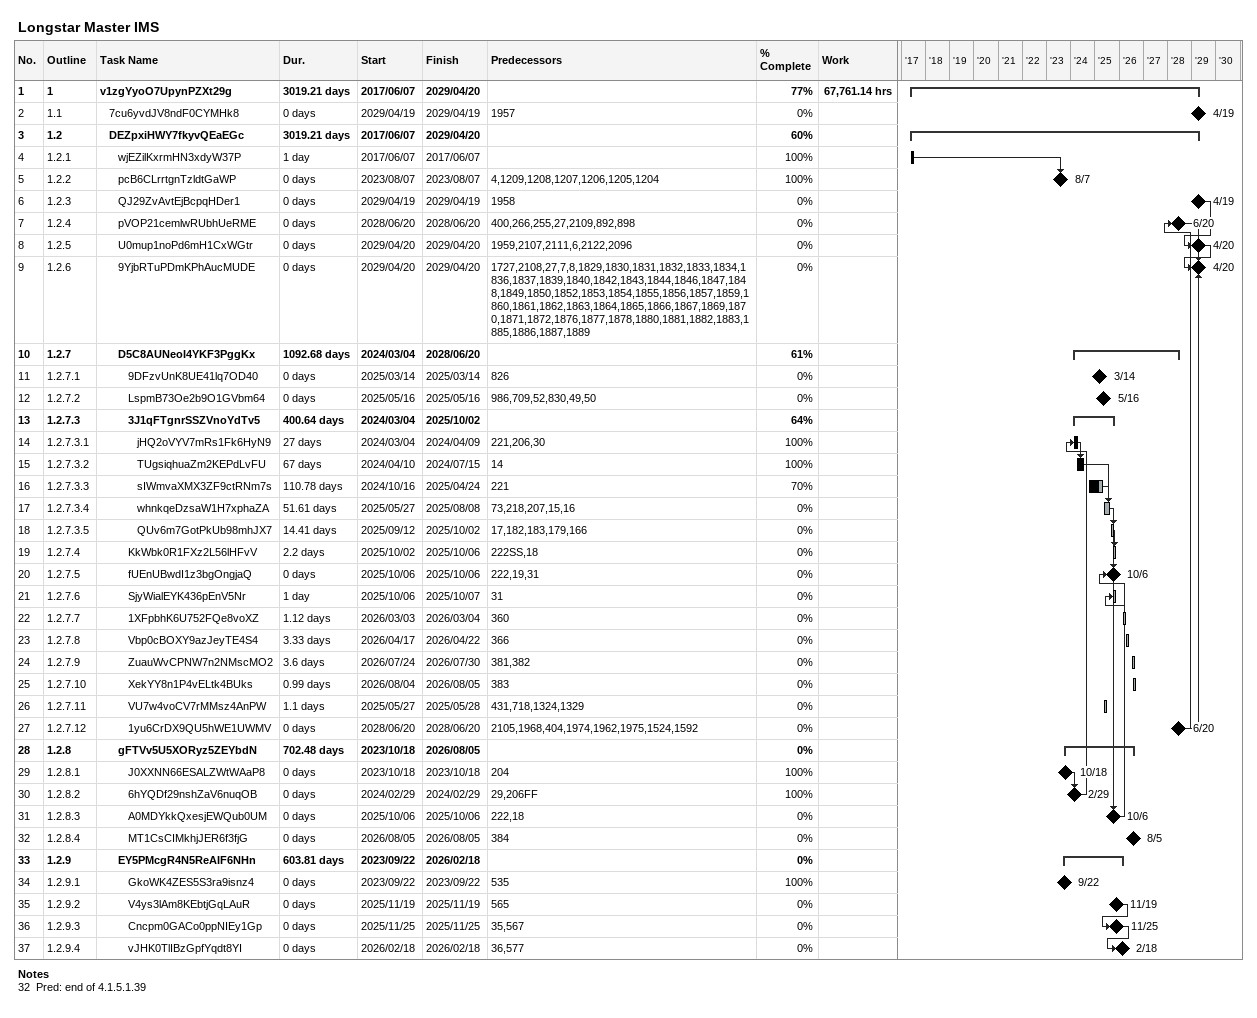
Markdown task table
Longstar Master IMS

| ID | WBS | Task | Duration | Start | Finish | Predecessors | % complete | Work (h) |
|---|---|---|---|---|---|---|---|---|
| 1 | 1 | **v1zgYyoO7UpynPZXt29g** | 3019.21d | 2017-06-07 | 2029-04-20 |  | 77 | 67761.14 |
| 2 | 1.1 | 7cu6yvdJV8ndF0CYMHk8 | 0d | 2029-04-19 | 2029-04-19 | 1957 | 0 |  |
| 3 | 1.2 | **DEZpxiHWY7fkyvQEaEGc** | 3019.21d | 2017-06-07 | 2029-04-20 |  | 60 |  |
| 4 | 1.2.1 | wjEZilKxrmHN3xdyW37P | 1d | 2017-06-07 | 2017-06-07 |  | 100 |  |
| 5 | 1.2.2 | pcB6CLrrtgnTzldtGaWP | 0d | 2023-08-07 | 2023-08-07 | 4, 1209, 1208, 1207, 1206, 1205, 1204 | 100 |  |
| 6 | 1.2.3 | QJ29ZvAvtEjBcpqHDer1 | 0d | 2029-04-19 | 2029-04-19 | 1958 | 0 |  |
| 7 | 1.2.4 | pVOP21cemlwRUbhUeRME | 0d | 2028-06-20 | 2028-06-20 | 400, 266, 255, 27, 2109, 892, 898 | 0 |  |
| 8 | 1.2.5 | U0mup1noPd6mH1CxWGtr | 0d | 2029-04-20 | 2029-04-20 | 1959, 2107, 2111, 6, 2122, 2096 | 0 |  |
| 9 | 1.2.6 | 9YjbRTuPDmKPhAucMUDE | 0d | 2029-04-20 | 2029-04-20 | 1727, 2108, 27, 7, 8, 1829, 1830, 1831, 1832, 1833, 1834, 1836, 1837, 1839, 1840, 1842, 1843, 1844, 1846, 1847, 1848, 1849, 1850, 1852, 1853, 1854, 1855, 1856, 1857, 1859, 1860, 1861, 1862, 1863, 1864, 1865, 1866, 1867, 1869, 1870, 1871, 1872, 1876, 1877, 1878, 1880, 1881, 1882, 1883, 1885, 1886, 1887, 1889 | 0 |  |
| 10 | 1.2.7 | **D5C8AUNeoI4YKF3PggKx** | 1092.68d | 2024-03-04 | 2028-06-20 |  | 61 |  |
| 11 | 1.2.7.1 | 9DFzvUnK8UE41lq7OD40 | 0d | 2025-03-14 | 2025-03-14 | 826 | 0 |  |
| 12 | 1.2.7.2 | LspmB73Oe2b9O1GVbm64 | 0d | 2025-05-16 | 2025-05-16 | 986, 709, 52, 830, 49, 50 | 0 |  |
| 13 | 1.2.7.3 | **3J1qFTgnrSSZVnoYdTv5** | 400.64d | 2024-03-04 | 2025-10-02 |  | 64 |  |
| 14 | 1.2.7.3.1 | jHQ2oVYV7mRs1Fk6HyN9 | 27d | 2024-03-04 | 2024-04-09 | 221, 206, 30 | 100 |  |
| 15 | 1.2.7.3.2 | TUgsiqhuaZm2KEPdLvFU | 67d | 2024-04-10 | 2024-07-15 | 14 | 100 |  |
| 16 | 1.2.7.3.3 | sIWmvaXMX3ZF9ctRNm7s | 110.78d | 2024-10-16 | 2025-04-24 | 221 | 70 |  |
| 17 | 1.2.7.3.4 | whnkqeDzsaW1H7xphaZA | 51.61d | 2025-05-27 | 2025-08-08 | 73, 218, 207, 15, 16 | 0 |  |
| 18 | 1.2.7.3.5 | QUv6m7GotPkUb98mhJX7 | 14.41d | 2025-09-12 | 2025-10-02 | 17, 182, 183, 179, 166 | 0 |  |
| 19 | 1.2.7.4 | KkWbk0R1FXz2L56lHFvV | 2.2d | 2025-10-02 | 2025-10-06 | 222SS, 18 | 0 |  |
| 20 | 1.2.7.5 | fUEnUBwdI1z3bgOngjaQ | 0d | 2025-10-06 | 2025-10-06 | 222, 19, 31 | 0 |  |
| 21 | 1.2.7.6 | SjyWialEYK436pEnV5Nr | 1d | 2025-10-06 | 2025-10-07 | 31 | 0 |  |
| 22 | 1.2.7.7 | 1XFpbhK6U752FQe8voXZ | 1.12d | 2026-03-03 | 2026-03-04 | 360 | 0 |  |
| 23 | 1.2.7.8 | Vbp0cBOXY9azJeyTE4S4 | 3.33d | 2026-04-17 | 2026-04-22 | 366 | 0 |  |
| 24 | 1.2.7.9 | ZuauWvCPNW7n2NMscMO2 | 3.6d | 2026-07-24 | 2026-07-30 | 381, 382 | 0 |  |
| 25 | 1.2.7.10 | XekYY8n1P4vELtk4BUks | 0.99d | 2026-08-04 | 2026-08-05 | 383 | 0 |  |
| 26 | 1.2.7.11 | VU7w4voCV7rMMsz4AnPW | 1.1d | 2025-05-27 | 2025-05-28 | 431, 718, 1324, 1329 | 0 |  |
| 27 | 1.2.7.12 | 1yu6CrDX9QU5hWE1UWMV | 0d | 2028-06-20 | 2028-06-20 | 2105, 1968, 404, 1974, 1962, 1975, 1524, 1592 | 0 |  |
| 28 | 1.2.8 | **gFTVv5U5XORyz5ZEYbdN** | 702.48d | 2023-10-18 | 2026-08-05 |  | 0 |  |
| 29 | 1.2.8.1 | J0XXNN66ESALZWtWAaP8 | 0d | 2023-10-18 | 2023-10-18 | 204 | 100 |  |
| 30 | 1.2.8.2 | 6hYQDf29nshZaV6nuqOB | 0d | 2024-02-29 | 2024-02-29 | 29, 206FF | 100 |  |
| 31 | 1.2.8.3 | A0MDYkkQxesjEWQub0UM | 0d | 2025-10-06 | 2025-10-06 | 222, 18 | 0 |  |
| 32 | 1.2.8.4 | MT1CsCIMkhjJER6f3fjG | 0d | 2026-08-05 | 2026-08-05 | 384 | 0 |  |
| 33 | 1.2.9 | **EY5PMcgR4N5ReAIF6NHn** | 603.81d | 2023-09-22 | 2026-02-18 |  | 0 |  |
| 34 | 1.2.9.1 | GkoWK4ZES5S3ra9isnz4 | 0d | 2023-09-22 | 2023-09-22 | 535 | 100 |  |
| 35 | 1.2.9.2 | V4ys3lAm8KEbtjGqLAuR | 0d | 2025-11-19 | 2025-11-19 | 565 | 0 |  |
| 36 | 1.2.9.3 | Cncpm0GACo0ppNIEy1Gp | 0d | 2025-11-25 | 2025-11-25 | 35, 567 | 0 |  |
| 37 | 1.2.9.4 | vJHK0TlIBzGpfYqdt8YI | 0d | 2026-02-18 | 2026-02-18 | 36, 577 | 0 |  |

Notes
- 32: Pred: end of 4.1.5.1.39
